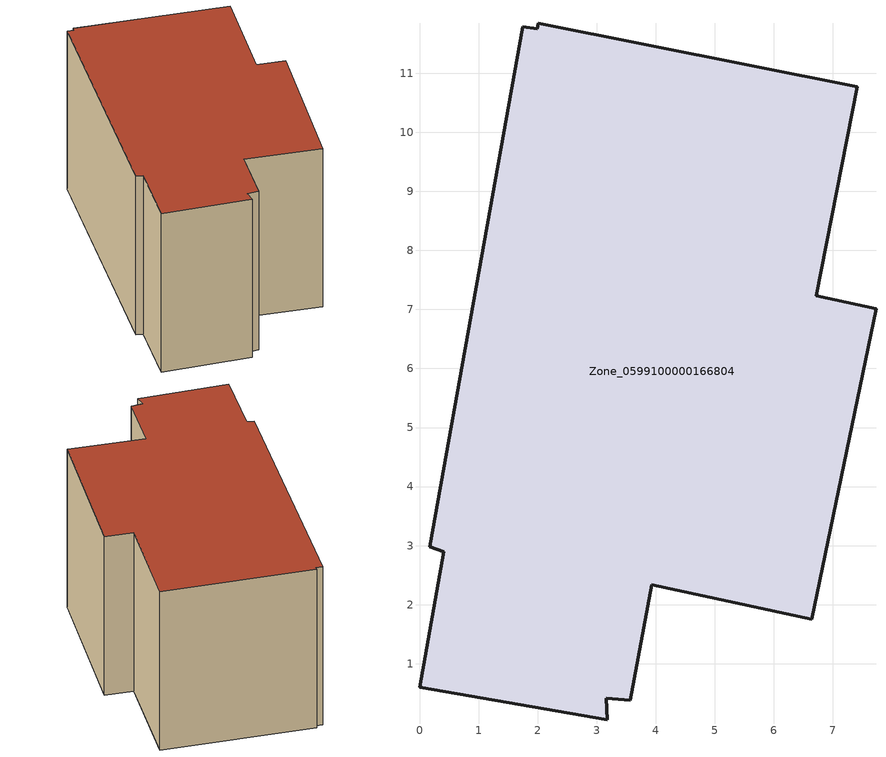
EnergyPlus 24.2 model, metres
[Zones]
Zone_0599100000166804
 floor ground (C_G): 3.57,0.38 3.17,0.41 3.18,0.06 0,0.6 0.41,2.9 0.17,2.98 1.75,11.79 1.99,11.75 2.01,11.84 7.41,10.77 6.72,7.23 7.73,7.01 6.64,1.75 3.93,2.34 z0
 wall outside (C_F): 7.73,7.01 6.72,7.23 7.41,10.77 2.01,11.84 1.99,11.75 1.75,11.79 0.17,2.98 0.41,2.9 0,0.6 3.18,0.06 3.17,0.41 3.57,0.38 3.93,2.34 6.64,1.75 7.73,7.01 z0:6.58
 roof outside (C_R): 3.18,0.06 3.17,0.41 3.57,0.38 3.93,2.34 6.64,1.75 7.73,7.01 6.72,7.23 7.41,10.77 2.01,11.84 1.99,11.75 1.75,11.79 0.17,2.98 0.41,2.9 0,0.6 z6.58
[BUILDING]
Pand.0599100000166804: North Axis=0; Terrain=City; Loads Convergence Tolerance Value=0.04; Temperature Convergence Tolerance Value=0.4; Solar Distribution=FullExterior; Maximum Number of Warmup Days=25; Minimum Number of Warmup Days=1
[Site:Location]
Rotterdam.The.Hague.AP_ZH_NLD Design_Conditions: Latitude=51.96; Longitude=4.45; Time Zone=1; Elevation=-4.5
[SITE:GROUNDTEMPERATURE:BUILDINGSURFACE]
18, 18, 18, 18, 18, 18, 18, 18, 18, 18, 18, 18
[MATERIAL] Thermal Absorptance=0.9; Solar Absorptance=0.7; Visible Absorptance=0.7
Name | Roughness | Thickness | Conductivity | Density | Specific Heat
G.D.1965 | MediumSmooth | 0.15 | 1 | 540 | 1210
F.D.1965 | Rough | 0.3 | 0.857143 | 1920 | 840
R.D.1965 | MediumRough | 0.2 | 0.08 | 1500 | 1000
[CONSTRUCTION]
C_G: G.D.1965
C_F: F.D.1965
C_R: R.D.1965
[ZONE]
Zone_0599100000166804: Type=1; Multiplier=1; Ceiling Height=Autocalculate; Volume=Autocalculate; Floor Area=autocalculate; Part of Total Floor Area=Yes
[ZONEINFILTRATION:DESIGNFLOWRATE]
Infil_Zone_0599100000166804: Zone or ZoneList or Space or SpaceList=Zone_0599100000166804; Schedule=AlwaysOn; Design Flow Rate Calculation Method=Flow/Area; Flow Rate per Floor Area=0.0042; Constant Term Coefficient=1; Temperature Term Coefficient=0; Velocity Term Coefficient=0; Velocity Squared Term Coefficient=0
[HVACTEMPLATE:ZONE:IDEALLOADSAIRSYSTEM]
Zone_0599100000166804: Maximum Heating Supply Air Temperature=50; Minimum Cooling Supply Air Temperature=13; Maximum Heating Supply Air Humidity Ratio=0.0156; Minimum Cooling Supply Air Humidity Ratio=0.0077; Heating Limit=NoLimit; Cooling Limit=NoLimit; Dehumidification Control Type=ConstantSensibleHeatRatio; Cooling Sensible Heat Ratio=0.7; Dehumidification Setpoint=60; Humidification Control Type=None; Humidification Setpoint=30; Outdoor Air Method=None; Outdoor Air Flow Rate per Person=0.00944; Outdoor Air Flow Rate per Zone Floor Area=0; Outdoor Air Flow Rate per Zone=0; Demand Controlled Ventilation Type=None; Outdoor Air Economizer Type=NoEconomizer; Heat Recovery Type=None; Sensible Heat Recovery Effectiveness=0.7; Latent Heat Recovery Effectiveness=0.65
[ZONECONTROL:THERMOSTAT]
ThermostatControl_Zone_0599100000166804: Zone or ZoneList=Zone_0599100000166804; Control Type Schedule=DualSetpointControlType; Control 1=Thermostat_Zone_0599100000166804; Temperature Difference Between Cutout And Setpoint=0
[THERMOSTATSETPOINT:DUALSETPOINT]
Thermostat_Zone_0599100000166804: Heating Setpoint Temperature Schedule=HeatingSetpoint_Zone_0599100000166804; Cooling Setpoint Temperature Schedule=CoolingSetpoint_Zone_0599100000166804
[SCHEDULE:COMPACT]
HeatingSetpoint_Zone_0599100000166804: Through: 12/31, For: AllDays, Until: 24:00, 21
CoolingSetpoint_Zone_0599100000166804: Through: 12/31, For: AllDays, Until: 24:00, 24
DualSetpointControlType: Through: 12/31, For: AllDays, Until: 24:00, 4
AlwaysOn: Through: 12/31, For: AllDays, Until: 24:00, 1
